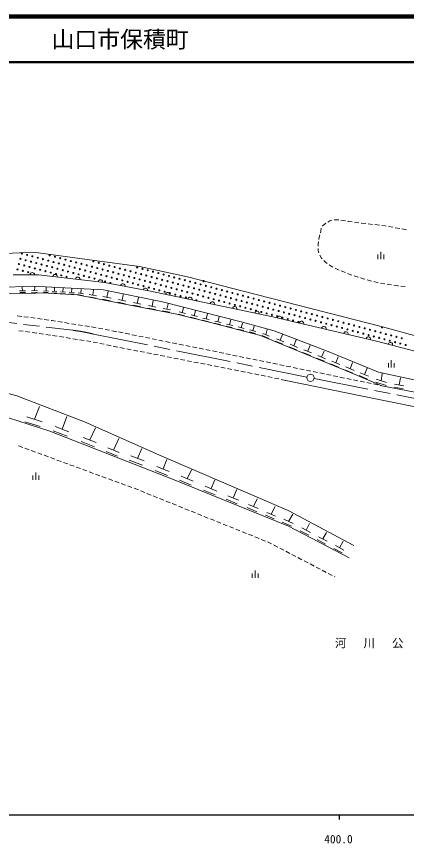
# Model space of a CAD drawing. Units: millimetres, scale not verified. Extents: x 40000 to 680000, y 20000 to 380000.
# Drawn here: x 397334 to 482742, y 198715 to 380000 of the extents above; entities that cross this region are included whole.
import ezdxf
from ezdxf.enums import TextEntityAlignment as Align

# ---------------------------------------------------------------- set-up
doc = ezdxf.new("R2010")
doc.units = ezdxf.units.MM
doc.header["$LTSCALE"] = 1000
doc.linetypes.add('CHAIN', pattern=[18.5, 12, -1.5, 3.5, -1.5])
for name, color, linetype, lineweight in [('M-BGD', 7, 'Continuous', 13), ('M-BMK', 2, 'CHAIN', 13), ('M-BMK-SRVR', 3, 'Continuous', 13), ('M-TTL', 2, 'Continuous', 140), ('M-TTL-BAND', 7, 'Continuous', 25), ('M-TTL-LINE', 7, 'Continuous', 50)]:
    doc.layers.add(name, color=color, linetype=linetype, lineweight=lineweight)
doc.layers.add('M-BGD-HTXT', color=7, linetype='Continuous')
doc.layers.add('M-TTL-TXT', color=7, linetype='Continuous')
doc.styles.add('ＭＳ ゴシック', font='')
doc.styles.get('ＭＳ ゴシック').set_extended_font_data('MS Gothic')

# ---------------------------------------------------------------- blocks, each defined once
blk = doc.blocks.new('荒地')
at = {"color": 7, "linetype": 'Continuous', "lineweight": 13}
for p, q in [((-1, 0.25), (-1, -1.25)), ((0, -1.25), (0, 1.25)), ((1, 0.25), (1, -1.25))]:
    blk.add_line(p, q, dxfattribs=at)

msp = doc.modelspace()

# ---------------------------------------------------------------- linework, layer by layer
at = {"layer": 'M-BGD'}
for p, q in [((466899, 335442), (467899, 335450)), ((464007, 333031), (464092, 333579)), ((464334, 334016), (464375, 334089)), ((464375, 334089), (465018, 334637)), ((465018, 334637), (465080, 334673)), ((465512, 334924), (465963, 335185)), ((465963, 335185), (466416, 335340)), ((468393, 335372), (469379, 335204)), ((469871, 335120), (469988, 335100)), ((469988, 335100), (470861, 334980)), ((471357, 334911), (472347, 334775)), ((472843, 334706), (472873, 334702)), ((472873, 334702), (473837, 334596)), ((474334, 334541), (475328, 334431)), ((475824, 334374), (476817, 334256)), ((477314, 334196), (478061, 334107)), ((478061, 334107), (478304, 334063)), ((478796, 333974), (479780, 333796)), ((480273, 333712), (481261, 333556)), ((463657, 331632), (463777, 332113)), ((463899, 332599), (464007, 333031)), ((481754, 333470), (482734, 333274)), ((463380, 329652), (463383, 330064)), ((463383, 330064), (463484, 330643)), ((463570, 331136), (463657, 331632)), ((378517, 327345), (401033, 328333)), ((401033, 328333), (412833, 326771)), ((463373, 328731), (463376, 329152)), ((463561, 328183), (463373, 328731)), ((412833, 326771), (424282, 325176)), ((464115, 327035), (463734, 327715)), ((464272, 326880), (464115, 327035)), ((465051, 326114), (464628, 326530)), ((424282, 325176), (427312, 324570)), ((427312, 324570), (434807, 322912)), ((465386, 325882), (465051, 326114)), ((466241, 325292), (465797, 325598)), ((466650, 325079), (466241, 325292)), ((467687, 324540), (467094, 324849)), ((467995, 324418), (467687, 324540)), ((396621, 323352), (402170, 323373)), ((402170, 323373), (416565, 321693)), ((434807, 322912), (449796, 319053)), ((469389, 323864), (468460, 324233)), ((470792, 323334), (469856, 323686)), ((471681, 322999), (471260, 323157)), ((472206, 322836), (471681, 322999)), ((473283, 322503), (472684, 322688)), ((416565, 321693), (426324, 319844)), ((473643, 322405), (473283, 322503)), ((475091, 322014), (474126, 322275)), ((476546, 321650), (475574, 321884)), ((478021, 321382), (477033, 321535)), ((478839, 321255), (478515, 321306)), ((479504, 321156), (478839, 321255)), ((480837, 320958), (479998, 321083)), ((480988, 320943), (480837, 320958)), ((482481, 320797), (481486, 320894)), ((385820, 320283), (400810, 320857)), ((387398, 319195), (401559, 319386)), ((399279, 319867), (398010, 319843)), ((399301, 319512), (398032, 319488)), ((398644, 319855), (398593, 320682)), ((401840, 319553), (400583, 319528)), ((401874, 319912), (400617, 319887)), ((400810, 320857), (416363, 320099)), ((401245, 319899), (401324, 320737)), ((401559, 319386), (403026, 319450)), ((403026, 319450), (410637, 318961)), ((404283, 319486), (403274, 319553)), ((404306, 319819), (403296, 319887)), ((403801, 319853), (403852, 320631)), ((406127, 319363), (405084, 319433)), ((406149, 319707), (405107, 319777)), ((405628, 319742), (405682, 320545)), ((408006, 319238), (406931, 319310)), ((408030, 319593), (406955, 319665)), ((407492, 319629), (407548, 320457)), ((409924, 319111), (408815, 319185)), ((409948, 319477), (408839, 319551)), ((409394, 319514), (409451, 320368)), ((412035, 319186), (410810, 319433)), ((411422, 319309), (411493, 320254)), ((414834, 318760), (413247, 319074)), ((414040, 318917), (414156, 320098)), ((416363, 320099), (429271, 317460)), ((417147, 318421), (417391, 319771)), ((420470, 317771), (420724, 319075)), ((426324, 319844), (453475, 314167)), ((410637, 318961), (419163, 317281)), ((412004, 318781), (410779, 319028)), ((414785, 318253), (413197, 318568)), ((417936, 317668), (416147, 318018)), ((418041, 318246), (416252, 318597)), ((419163, 317281), (432452, 314730)), ((421197, 317050), (419525, 317377)), ((421306, 317608), (419634, 317934)), ((424590, 316963), (422931, 317286)), ((423760, 317124), (424013, 318419)), ((427036, 316481), (427287, 317765)), ((429271, 317460), (446822, 312984)), ((449796, 319053), (477478, 311973)), ((424482, 316410), (422823, 316733)), ((427752, 315771), (426106, 316093)), ((427859, 316320), (426213, 316641)), ((430920, 315169), (429336, 315484)), ((431043, 315669), (429459, 315983)), ((430251, 315826), (430538, 316992)), ((433634, 315063), (433911, 316161)), ((436253, 314396), (436527, 315482)), ((397470, 314408), (398460, 314269)), ((398956, 314200), (399946, 314061)), ((400441, 313992), (401431, 313853)), ((401927, 313784), (402917, 313645)), ((432452, 314730), (440701, 312731)), ((434218, 314417), (432813, 314771)), ((434337, 314885), (432931, 315240)), ((436831, 313757), (435441, 314108)), ((436948, 314221), (435558, 314572)), ((439542, 313561), (438168, 313907)), ((438855, 313734), (439126, 314808)), ((441440, 313076), (441708, 314138)), ((453475, 314167), (457748, 313168)), ((403412, 313576), (404402, 313437)), ((404898, 313367), (405168, 313330)), ((405168, 313330), (405886, 313214)), ((406379, 313135), (407367, 312977)), ((407861, 312898), (408848, 312739)), ((409342, 312660), (410329, 312502)), ((410823, 312423), (411810, 312264)), ((412304, 312185), (413291, 312027)), ((413785, 311947), (414512, 311831)), ((414512, 311831), (414771, 311782)), ((439427, 313102), (438052, 313449)), ((442006, 312451), (440646, 312795)), ((440701, 312731), (450779, 310073)), ((442120, 312905), (440760, 313248)), ((444568, 311805), (443223, 312144)), ((444681, 312253), (443336, 312592)), ((444009, 312423), (444274, 313473)), ((447225, 311605), (445896, 311941)), ((446560, 311773), (446823, 312812)), ((446822, 312984), (453775, 311113)), ((449096, 311128), (449355, 312155)), ((457748, 313168), (475863, 308937)), ((477478, 311973), (496359, 306806)), ((397803, 311130), (398793, 310991)), ((399288, 310922), (400279, 310783)), ((400774, 310714), (401764, 310575)), ((402259, 310506), (403250, 310367)), ((403745, 310298), (404693, 310165)), ((404693, 310165), (404735, 310158)), ((405229, 310079), (406216, 309921)), ((415262, 311689), (416245, 311504)), ((416736, 311411), (417719, 311225)), ((418210, 311132), (419073, 310970)), ((419073, 310970), (419193, 310945)), ((419683, 310847), (420663, 310649)), ((421153, 310550), (422133, 310352)), ((422623, 310253), (423604, 310055)), ((447113, 311162), (445784, 311498)), ((449643, 310524), (448328, 310856)), ((449753, 310962), (448438, 311294)), ((450779, 310073), (470648, 301877)), ((452578, 309442), (451154, 310039)), ((452681, 309938), (451257, 310534)), ((451969, 310236), (452209, 311391)), ((453775, 311113), (465575, 306563)), ((455095, 309039), (455612, 310294)), ((406710, 309841), (407697, 309683)), ((408191, 309604), (409178, 309445)), ((409672, 309366), (410659, 309208)), ((411153, 309129), (412140, 308970)), ((412634, 308891), (413621, 308733)), ((414114, 308647), (415093, 308443)), ((415582, 308342), (416562, 308139)), ((424094, 309956), (425074, 309759)), ((425564, 309660), (426544, 309462)), ((427034, 309363), (428015, 309165)), ((428505, 309066), (429485, 308868)), ((429975, 308770), (430955, 308572)), ((431446, 308473), (432426, 308275)), ((455685, 308167), (454061, 308836)), ((455907, 308705), (454283, 309374)), ((458080, 307821), (458608, 309100)), ((475863, 308937), (498358, 303068)), ((417051, 308037), (418030, 307834)), ((418520, 307733), (419501, 307541)), ((419992, 307445), (420973, 307253)), ((421464, 307157), (422445, 306964)), ((422936, 306868), (423917, 306676)), ((424408, 306580), (425390, 306388)), ((432916, 308176), (433297, 308099)), ((433297, 308099), (433896, 307977)), ((434386, 307877), (435366, 307677)), ((435855, 307577), (436835, 307377)), ((437325, 307277), (438305, 307077)), ((438795, 306977), (439775, 306777)), ((440264, 306677), (441244, 306477)), ((441734, 306377), (442714, 306177)), ((458681, 306931), (457026, 307613)), ((458907, 307480), (457253, 308162)), ((461713, 305681), (460027, 306377)), ((461944, 306240), (460257, 306936)), ((461100, 306588), (461638, 307892)), ((464157, 305340), (464705, 306670)), ((465575, 306563), (476652, 302034)), ((425880, 306291), (426862, 306099)), ((427352, 306003), (428334, 305811)), ((428824, 305715), (429806, 305522)), ((430296, 305426), (431278, 305234)), ((431768, 305138), (432660, 304963)), ((432660, 304963), (432750, 304946)), ((433240, 304848), (434221, 304654)), ((443204, 306077), (444184, 305877)), ((444674, 305777), (445653, 305577)), ((446143, 305477), (447123, 305277)), ((447613, 305177), (448593, 304977)), ((449083, 304877), (450062, 304677)), ((450552, 304577), (451532, 304377)), ((464781, 304416), (463062, 305125)), ((465016, 304986), (463297, 305695)), ((467249, 304078), (467808, 305433)), ((434711, 304557), (435692, 304363)), ((436183, 304265), (437164, 304071)), ((437654, 303974), (438635, 303779)), ((439126, 303682), (440107, 303488)), ((440597, 303391), (441578, 303196)), ((442068, 303099), (443049, 302905)), ((443540, 302808), (444521, 302613)), ((452022, 304277), (453002, 304077)), ((453492, 303976), (454471, 303775)), ((454961, 303674), (455940, 303473)), ((456430, 303372), (457410, 303171)), ((457899, 303070), (458879, 302868)), ((459369, 302768), (460348, 302566)), ((467886, 303136), (466134, 303859)), ((468125, 303717), (466373, 304439)), ((471270, 302433), (469486, 303169)), ((470378, 302801), (470947, 304181)), ((473544, 301509), (474124, 302915)), ((445011, 302516), (445992, 302322)), ((446483, 302225), (447464, 302030)), ((447954, 301933), (448935, 301739)), ((449425, 301642), (450406, 301447)), ((450897, 301350), (451878, 301156)), ((452368, 301059), (452648, 301003)), ((452648, 301003), (453347, 300854)), ((460838, 302465), (461817, 302264)), ((462307, 302163), (463287, 301962)), ((463776, 301861), (464756, 301660)), ((465246, 301559), (466225, 301358)), ((466715, 301257), (467694, 301055)), ((468184, 300955), (469164, 300753)), ((471027, 301842), (469242, 302577)), ((470648, 301877), (477345, 299071)), ((474205, 300531), (472386, 301281)), ((474453, 301134), (472635, 301883)), ((476652, 302034), (496319, 297846)), ((477226, 300154), (477418, 301775)), ((383412, 300672), (397361, 296821)), ((453836, 300749), (454814, 300540)), ((455303, 300435), (456281, 300226)), ((476676, 296036), (456291, 300224)), ((469653, 300652), (470633, 300451)), ((471123, 300350), (472102, 300149)), ((472592, 300048), (473571, 299847)), ((474061, 299746), (475041, 299545)), ((475530, 299444), (476510, 299242)), ((478277, 299093), (476012, 299827)), ((478359, 299788), (476094, 300521)), ((477000, 299142), (477345, 299071)), ((482147, 299039), (480150, 299427)), ((481149, 299233), (481453, 300802)), ((477345, 299071), (498267, 294988)), ((482018, 298373), (480021, 298761)), ((397361, 296821), (412254, 291154)), ((476676, 296036), (497650, 291848)), ((385953, 295127), (404603, 289075)), ((401242, 291726), (402350, 294522)), ((402919, 291182), (399564, 292270)), ((407291, 289575), (408362, 292303)), ((402486, 290089), (399131, 291177)), ((408801, 288991), (405782, 290160)), ((412254, 291154), (429141, 283644)), ((404603, 289075), (431469, 278601)), ((408406, 287986), (405387, 289156)), ((413379, 287176), (414599, 289840)), ((414380, 285673), (411524, 286815)), ((414807, 286605), (411951, 287747)), ((418569, 284945), (419729, 287502)), ((397741, 285877), (398680, 285533)), ((399149, 285361), (400088, 285017)), ((400558, 284845), (401497, 284501)), ((419449, 283629), (416947, 284626)), ((419820, 284446), (417318, 285444)), ((423846, 283140), (424756, 285318)), ((401966, 284329), (402905, 283985)), ((403374, 283812), (404313, 283468)), ((404783, 283296), (405722, 282952)), ((425287, 282568), (422404, 283711)), ((429141, 283644), (456840, 271684)), ((429425, 280825), (430282, 282888)), ((406191, 282780), (407130, 282436)), ((407599, 282264), (408538, 281920)), ((409008, 281747), (409947, 281403)), ((410416, 281231), (411355, 280887)), ((424898, 281635), (422015, 282777)), ((430799, 280267), (428052, 281383)), ((411825, 280715), (412763, 280371)), ((413233, 280199), (414172, 279855)), ((414641, 279682), (415580, 279338)), ((430432, 279383), (427685, 280499)), ((435993, 278121), (433418, 279227)), ((434705, 278674), (435636, 280641)), ((416050, 279166), (416989, 278822)), ((417458, 278650), (418397, 278306)), ((418866, 278134), (419805, 277790)), ((420275, 277618), (421214, 277273)), ((431469, 278601), (456919, 268268)), ((435594, 277278), (433019, 278384)), ((439929, 276498), (440761, 278430)), ((421683, 277101), (422622, 276757)), ((423088, 276577), (424016, 276204)), ((424480, 276017), (425408, 275644)), ((440860, 275144), (438285, 276196)), ((441216, 275972), (438642, 277024)), ((444801, 274464), (445584, 276283)), ((425871, 275457), (426799, 275083)), ((427263, 274897), (428190, 274523)), ((428654, 274336), (429582, 273963)), ((430046, 273776), (430973, 273403)), ((445653, 273195), (443278, 274174)), ((445989, 273974), (443613, 274953)), ((449226, 272585), (450011, 274299)), ((431437, 273216), (432365, 272843)), ((432829, 272656), (433756, 272282)), ((434220, 272096), (435148, 271722)), ((449973, 271428), (447833, 272334)), ((450295, 272132), (448156, 273038)), ((453095, 270879), (453953, 272620)), ((435612, 271536), (436540, 271163)), ((437003, 270976), (437931, 270603)), ((438395, 270416), (439323, 270043)), ((453740, 269858), (451842, 270667)), ((454044, 270475), (452146, 271284)), ((456840, 271684), (471239, 264030)), ((456908, 269330), (457846, 270910)), ((439787, 269856), (440714, 269483)), ((441178, 269296), (442106, 268923)), ((442570, 268737), (443498, 268363)), ((457533, 268259), (455539, 269148)), ((457905, 268885), (455910, 269774)), ((460759, 267413), (461534, 268884)), ((443961, 268177), (444889, 267804)), ((445353, 267617), (446281, 267244)), ((446745, 267057), (447672, 266684)), ((448136, 266497), (449064, 266124)), ((456919, 268268), (470180, 261325)), ((461369, 266291), (459488, 267282)), ((461700, 266918), (459819, 267909)), ((464441, 265463), (465206, 266915)), ((449528, 265937), (450456, 265564)), ((450920, 265378), (451847, 265004)), ((452311, 264818), (452621, 264693)), ((452621, 264693), (453211, 264385)), ((465043, 264354), (463186, 265333)), ((465369, 264973), (463512, 265952)), ((468096, 263526), (468851, 264960)), ((453654, 264153), (454541, 263690)), ((454984, 263459), (455870, 262996)), ((468691, 262432), (466857, 263398)), ((469013, 263043), (467179, 264010)), ((456314, 262764), (457200, 262301)), ((457643, 262070), (458529, 261607)), ((458973, 261375), (459859, 260912)), ((460302, 260681), (461188, 260218)), ((461632, 259986), (462518, 259523)), ((462961, 259291), (463847, 258828)), ((464291, 258597), (465177, 258134)), ((465620, 257902), (466507, 257439)), ((466950, 257208), (467044, 257159))]:
    msp.add_line(p, q, dxfattribs=at)
for centre, radius in [((398482, 328044), 120), ((398172, 326885), 120), ((399331, 326574), 120), ((399641, 327733), 120), ((400490, 326263), 120), ((400800, 327422), 120), ((401960, 327112), 120), ((403119, 326801), 120), ((404278, 326491), 120), ((404588, 327650), 120), ((405747, 327339), 120), ((406907, 327029), 120), ((408066, 326718), 120), ((409225, 326407), 120), ((414172, 326324), 120), ((397550, 324566), 120), ((397861, 325725), 120), ((399020, 325415), 120), ((400179, 325104), 120), ((401338, 324794), 120), ((401649, 325953), 120), ((402498, 324483), 120), ((402808, 325642), 120), ((403967, 325332), 120), ((405126, 325021), 120), ((405437, 326180), 120), ((406285, 324710), 120), ((406596, 325870), 120), ((407445, 324400), 120), ((407755, 325559), 120), ((408914, 325248), 120), ((410073, 324938), 120), ((410384, 326097), 120), ((411232, 324627), 120), ((411543, 325786), 120), ((412702, 325476), 120), ((413861, 325165), 120), ((415020, 324855), 120), ((415331, 326014), 120), ((416179, 324544), 120), ((416490, 325703), 120), ((417649, 325393), 120), ((418808, 325082), 120), ((419967, 324771), 120), ((421127, 324461), 120), ((423755, 324999), 120), ((424914, 324688), 120), ((398710, 324256), 120), ((399869, 323945), 120), ((403657, 324172), 120), ((404816, 323862), 120), ((405975, 323551), 120), ((407134, 323241), 120), ((408293, 322930), 120), ((408604, 324089), 120), ((409763, 323779), 120), ((410922, 323468), 120), ((412081, 323158), 120), ((412392, 324317), 120), ((413240, 322847), 120), ((413551, 324006), 120), ((414710, 323695), 120), ((415869, 323385), 120), ((417028, 323074), 120), ((417339, 324233), 120), ((418187, 322764), 120), ((418498, 323923), 120), ((419657, 323612), 120), ((420816, 323302), 120), ((421975, 322991), 120), ((422286, 324150), 120), ((423134, 322681), 120), ((423445, 323840), 120), ((424604, 323529), 120), ((425763, 323218), 120), ((426074, 324378), 120), ((426922, 322908), 120), ((427233, 324067), 120), ((428081, 322597), 120), ((428392, 323756), 120), ((429551, 323446), 120), ((430710, 323135), 120), ((431869, 322825), 120), ((414399, 322536), 120), ((416717, 321915), 120), ((417877, 321605), 120), ((419346, 322453), 120), ((420505, 322143), 120), ((421664, 321832), 120), ((422824, 321521), 120), ((423983, 321211), 120), ((424293, 322370), 120), ((425142, 320900), 120), ((425452, 322059), 120), ((426611, 321749), 120), ((427771, 321438), 120), ((428930, 321128), 120), ((429240, 322287), 120), ((430089, 320817), 120), ((430399, 321976), 120), ((431559, 321666), 120), ((432718, 321355), 120), ((433028, 322514), 120), ((433877, 321044), 120), ((434187, 322203), 120), ((435346, 321893), 120), ((436506, 321582), 120), ((437665, 321272), 120), ((438306, 322011), 150), ((438824, 320961), 120), ((426301, 320590), 120), ((427460, 320279), 120), ((428619, 319968), 120), ((429778, 319658), 120), ((430937, 319347), 120), ((431248, 320506), 120), ((432096, 319037), 120), ((432407, 320196), 120), ((433566, 319885), 120), ((434725, 319575), 120), ((435036, 320734), 120), ((435884, 319264), 120), ((436195, 320423), 120), ((437043, 318954), 120), ((437354, 320113), 120), ((438513, 319802), 120), ((439672, 319491), 120), ((439983, 320651), 120), ((440831, 319181), 120), ((441142, 320340), 120), ((442301, 320029), 120), ((443460, 319719), 120), ((444619, 319408), 120), ((445778, 319098), 120), ((433256, 318726), 120), ((434415, 318416), 120), ((436733, 317794), 120), ((438203, 318643), 120), ((439362, 318332), 120), ((440521, 318022), 120), ((441680, 317711), 120), ((441991, 318870), 120), ((442839, 317401), 120), ((443150, 318560), 120), ((444309, 318249), 120), ((445468, 317939), 120), ((446627, 317628), 120), ((446938, 318787), 120), ((447786, 317317), 120), ((448097, 318476), 120), ((449256, 318166), 120), ((450415, 317855), 120), ((451574, 317545), 120), ((452733, 317234), 120), ((443998, 317090), 120), ((445157, 316779), 120), ((446316, 316469), 120), ((447475, 316158), 120), ((448635, 315848), 120), ((448945, 317007), 120), ((449794, 315537), 120), ((450104, 316696), 120), ((451263, 316386), 120), ((452423, 316075), 120), ((453582, 315764), 120), ((453892, 316924), 120), ((454741, 315454), 120), ((455051, 316613), 120), ((456210, 316302), 120), ((457370, 315992), 120), ((458529, 315681), 120), ((459688, 315371), 120), ((450953, 315227), 120), ((452112, 314916), 120), ((453271, 314605), 120), ((454430, 314295), 120), ((455589, 313984), 120), ((455900, 315143), 120), ((456748, 313674), 120), ((457059, 314833), 120), ((458218, 314522), 120), ((459377, 314212), 120), ((460536, 313901), 120), ((460847, 315060), 120), ((461695, 313590), 120), ((462006, 314749), 120), ((463165, 314439), 120), ((464324, 314128), 120), ((465483, 313818), 120), ((466642, 313507), 120), ((457907, 313363), 120), ((459067, 313052), 120), ((462855, 313280), 120), ((464014, 312969), 120), ((465173, 312659), 120), ((466332, 312348), 120), ((467491, 312037), 120), ((467802, 313197), 120), ((468650, 311727), 120), ((468961, 312886), 120), ((470120, 312575), 120), ((471279, 312265), 120), ((472438, 311954), 120), ((477385, 311871), 120), ((469809, 311416), 120), ((470968, 311106), 120), ((472127, 310795), 120), ((473287, 310485), 120), ((473597, 311644), 120), ((474446, 310174), 120), ((474756, 311333), 120), ((475915, 311022), 120), ((477074, 310712), 120), ((478234, 310401), 120), ((479393, 310091), 120), ((475605, 309863), 120), ((476764, 309553), 120), ((477923, 309242), 120), ((479082, 308932), 120), ((480241, 308621), 120), ((480552, 309780), 120), ((481400, 308310), 120), ((481711, 309470), 120), ((482559, 308000), 120)]:
    msp.add_circle(centre, radius, dxfattribs=at)
for centre, start, end in [((400800, 323368), 0.21952, 180.21952), ((405775, 322952), 353.34418, 173.34418), ((410742, 322373), 353.34418, 173.34418), ((415708, 321793), 353.34418, 173.34418), ((420630, 320923), 349.26734, 169.26734), ((425542, 319992), 349.26734, 169.26734), ((430439, 318983), 348.19051, 168.19051), ((435334, 317960), 348.19051, 168.19051), ((440228, 316937), 348.19051, 168.19051), ((445122, 315913), 348.19051, 168.19051), ((450016, 314890), 348.19051, 168.19051), ((454903, 313833), 346.83895, 166.83895), ((459772, 312695), 346.85322, 166.85322), ((464640, 311558), 346.85322, 166.85322), ((469509, 310421), 346.85322, 166.85322), ((474378, 309283), 346.85322, 166.85322), ((479226, 308059), 345.37913, 165.37913)]:
    msp.add_arc(centre, 500, start, end, dxfattribs=at)
at = {"layer": 'M-BMK'}
for p, q in [((385470, 314138), (409628, 311220)), ((414224, 310373), (460925, 300954)), ((462494, 300641), (533088, 286659))]:
    msp.add_line(p, q, dxfattribs=at)
msp.add_arc((405472, 275762), 35700, 75.8104, 83.31465, dxfattribs=at)
at = {"layer": 'M-BMK-SRVR'}
msp.add_circle((461709, 300796), 800, dxfattribs=at)
at = {"layer": 'M-TTL'}
msp.add_line((680000, 380000), (40000, 380000), dxfattribs=at)
at = {"layer": 'M-TTL-BAND'}
for p, q in [((40000, 205000), (579000, 205000)), ((468000, 205000), (468000, 204000))]:
    msp.add_line(p, q, dxfattribs=at)
at = {"layer": 'M-TTL-LINE'}
msp.add_line((40000, 370000), (680000, 370000), dxfattribs=at)

# ---------------------------------------------------------------- block references
at = {"layer": 'M-BGD', "xscale": 640, "yscale": 640}
for p in [(477137, 327643), (479427, 303876), (401564, 279207), (449617, 257729)]:
    msp.add_blockref('荒地', p, dxfattribs=at)

# ---------------------------------------------------------------- texts
at = {"layer": 'M-BGD-HTXT', "insert": (479587, 242512), "char_height": 1833, "attachment_point": 5, "style": 'ＭＳ ゴシック'}
msp.add_mtext('\\T2.5;河川公園', dxfattribs=at)
at = {"layer": 'M-TTL-BAND', "style": 'ＭＳ ゴシック'}
msp.add_text('400.0', height=1833, dxfattribs=at).set_placement((467844, 198195), align=Align.BOTTOM_CENTER)
at = {"layer": 'M-TTL-TXT', "style": 'ＭＳ ゴシック'}
msp.add_text('山口市保積町', height=3666, dxfattribs=at).set_placement((405024, 375000), align=Align.MIDDLE_LEFT)

doc.saveas('drawing.dxf')
